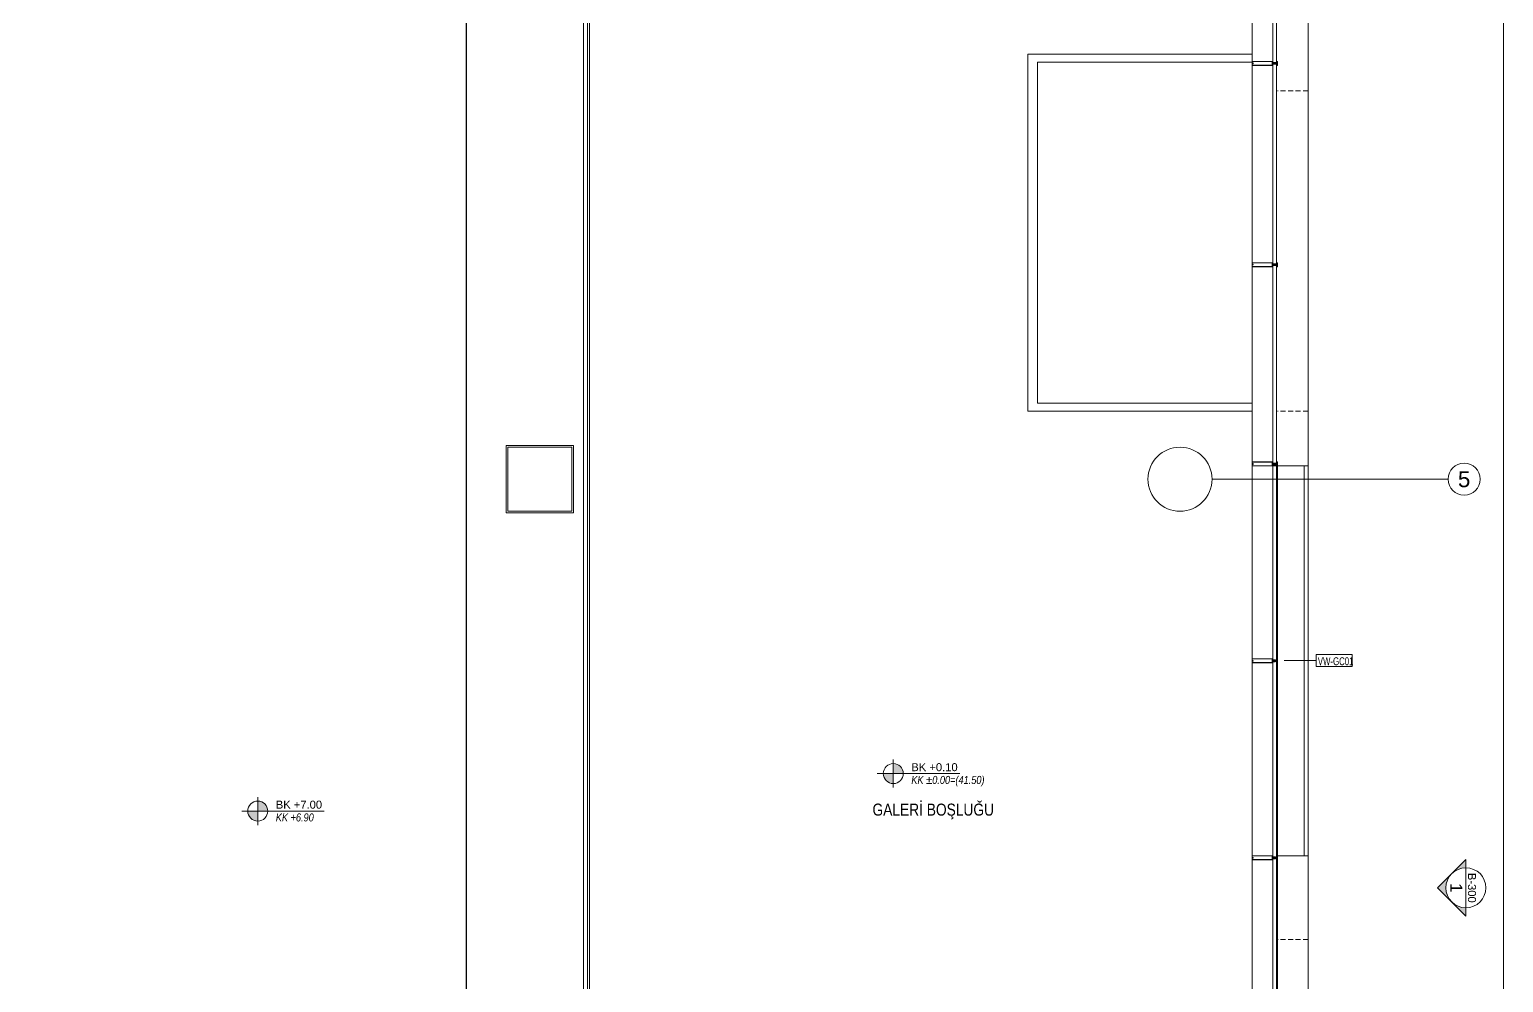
# Model space of a CAD drawing. Extents: x -1073 to 35213, y -1180 to 6950.
# Drawn here: x 25598 to 27440, y 1824 to 3014 of the extents above; entities that cross this region are included whole.
import ezdxf
from ezdxf.enums import TextEntityAlignment as Align

# ---------------------------------------------------------------- set-up
doc = ezdxf.new("R2010")
doc.units = 0
doc.header["$LTSCALE"] = 25
for name, pattern in [('DOT2', [0.125, 0, -0.125]), ('Grundrisse$0$AUSGEZOGEN', [2, 1, 1]), ('HIDDEN', [0.375, 0.25, -0.125])]:
    doc.linetypes.add(name, pattern=pattern)
doc.layers.get('0').update_dxf_attribs({"color": 9, "lineweight": 9})
for name, color, linetype, lineweight in [('01', 9, 'Continuous', 9), ('06B', 9, 'Continuous', 9), ('06C', 9, 'Continuous', 9), ('06D', 9, 'Continuous', 9), ('10', 9, 'Continuous', 9), ('10A', 9, 'Continuous', 9), ('14', 9, 'Continuous', 9), ('15', 9, 'Continuous', 9), ('20', 9, 'DOT2', 9), ('21', 9, 'Continuous', 9), ('22', 8, 'Continuous', 9), ('24', 9, 'Continuous', 9), ('40A', 9, 'Continuous', 9), ('DATA TAVAN', 160, 'Continuous', 30)]:
    doc.layers.add(name, color=color, linetype=linetype, lineweight=lineweight)
doc.styles.add('Arial', font='arial.ttf', dxfattribs={"height": 2.5})
doc.styles.add('MuuM_TEXT-ITALIC', font='ARIALNI.TTF')
doc.styles.add('MuuM_TEXT-STANDART', font='ARIALN.TTF')

# ---------------------------------------------------------------- blocks, each defined once
blk = doc.blocks.new('0_elevationtarget-p-bk')
h = blk.add_hatch(color=254)
h.paths.add_polyline_path([(2.5, 0, 0.414214), (0, 2.5), (0, 0)])
h.paths.add_polyline_path([(0, 0), (-2.5, 0, 0.414214), (0, -2.5)])
blk.add_line((0, -3.5), (0, 3.5))
blk.add_lwpolyline([(16.6, 0), (-4, 0)])
blk.add_circle((0, 0), 2.5)
at = {"style": 'Arial'}
blk.add_attdef('BITMISKOT', text='', height=2, dxfattribs=at).set_placement((4.5, 0), align=Align.BOTTOM_LEFT)
at = {"style": 'MuuM_TEXT-ITALIC'}
blk.add_attdef('FINISHINGFLOORLEVEL', text='', height=2, dxfattribs=at).set_placement((4.5, -0.59), align=Align.TOP_LEFT)
blk = doc.blocks.new('p-kolon-80x80-vw')
at = {"layer": '01'}
blk.add_lwpolyline([(-40, -40), (-40, 40), (40, 40), (40, -40)], close=True, dxfattribs=at)
blk = doc.blocks.new('p-kolon-vw-çelik80')
at = {"layer": '01'}
blk.add_circle((0, 0), 40, dxfattribs=at)
blk = doc.blocks.new('prf-camderzi-20x6-p_1')
at = {"layer": '10A', "linetype": 'Continuous'}
for points in [[(0.2, -2.4), (0.1, -2.3), (0.1, 2.3), (0.2, 2.4), (0.8, 2.4), (0.8, 2.3), (0.9, 2.3), (1.2, 2.4), (1.2, 2.5), (0.1, 2.5), (0, 2.4), (0, 2.3), (0, -2.4), (0.1, -2.5), (0.1, -2.5), (1.2, -2.5), (1.2, -2.4), (0.9, -2.3), (0.8, -2.3), (0.8, -2.4)], [(1.1, 2.1), (1.1, 2), (1.1, 2), (1.2, 2), (1.2, 2.3), (0.8, 2.3), (0.8, 2.2), (0.8, 2.3), (0.7, 2.3), (0.7, 2.3), (0.5, 2.3), (0.4, 2.2), (0.2, 2.1), (0.2, 2.1), (0.2, 2.1), (0.3, 2.1), (0.6, 2.1), (0.7, 2), (0.7, 1.1), (0.8, 1), (0.9, 1), (1, 0.9), (1, 0), (1, 0), (1, 0), (1, -0.9), (0.9, -1), (0.8, -1), (0.7, -1.1), (0.7, -2), (0.6, -2), (0.3, -2), (0.2, -2.1), (0.2, -2.1), (0.2, -2.1), (0.4, -2.2), (0.5, -2.3), (0.7, -2.3), (0.7, -2.3), (0.8, -2.3), (0.8, -2.2), (0.8, -2.2), (1.2, -2.4), (1.2, -2), (1.1, -1.9), (1.1, -1.9), (1.1, -2.1), (0.9, -2.1), (0.8, -2), (0.8, -1.1), (1.1, -1.1), (1.1, -1.2), (1.1, -1.2), (1.2, -1.2), (1.2, 1.2), (1.1, 1.3), (1.1, 1.3), (1.1, 1.1), (0.8, 1.1), (0.8, 2), (0.9, 2.1)], [(6.2, -2.5), (31.9, -2.5), (32, -2.5), (32, -2.4), (32, 2.3), (31.9, 2.5), (31.9, 2.5), (6.2, 2.5), (6.2, 2.3), (6.3, 2.2), (6.4, 2.2), (6.4, 2.3), (6.6, 2.3), (6.6, 1.9), (6.6, 1.9), (6.6, 1.8), (6.6, 1.4), (6.4, 1.4), (6.4, 1.5), (6.3, 1.5), (6.2, 1.4), (6.2, 1.1), (6.4, 1.1), (6.4, 1.2), (6.6, 1.2), (6.6, 0.7), (6.5, 0.5), (6.4, 0.5), (5.3, 0.5), (5.2, 0.5), (5.2, 0.4), (5.3, 0.2), (5.4, 0.2), (5.5, 0.2), (5.6, 0.2), (5.6, 0.2), (5.6, 0.2), (5.8, 0.2), (5.8, 0.2), (5.8, 0.2), (6, 0.2), (6, 0.2), (6, 0.2), (6.1, 0.2), (6.2, 0.2), (6.2, 0.2), (6.3, 0.2), (6.3, 0.2), (6.4, 0.2), (6.4, 0.2), (6.6, 0.1), (6.7, 0), (6.6, -0.1), (6.4, -0.2), (6.3, -0.2), (6.2, -0.2), (6.2, -0.2), (6.1, -0.2), (6.1, -0.2), (6, -0.2), (5.9, -0.2), (5.9, -0.2), (5.9, -0.2), (5.7, -0.2), (5.7, -0.2), (5.7, -0.2), (5.6, -0.2), (5.5, -0.2), (5.5, -0.2), (5.4, -0.2), (5.3, -0.3), (5.2, -0.4), (5.2, -0.5), (5.3, -0.5), (6.4, -0.5), (6.5, -0.6), (6.6, -0.6), (6.6, -1.2), (6.4, -1.2), (6.4, -1.1), (6.2, -1.1), (6.2, -1.5), (6.3, -1.5), (6.4, -1.5), (6.4, -1.4), (6.6, -1.4), (6.6, -1.9), (6.6, -1.9), (6.6, -1.9), (6.6, -2.4), (6.4, -2.4), (6.4, -2.2), (6.3, -2.2), (6.2, -2.3)]]:
    blk.add_lwpolyline(points, close=True, dxfattribs=at)
at = {"layer": '10A', "linetype": 'Grundrisse$0$AUSGEZOGEN'}
for points in [[(5.2, -0.5), (5.2, -0.3), (5.3, -0.2), (5.4, -0.2), (5.6, -0.2), (5.8, -0.2), (5.8, -0.2), (5.9, -0.2), (5.9, -0.2), (5.9, -0.2), (6.1, -0.2), (6.2, -0.2), (6.2, -0.2), (6.4, -0.1), (6.4, 0), (6.4, 0.1), (6.2, 0.2), (6.2, 0.2), (6.1, 0.2), (5.9, 0.2), (5.9, 0.2), (5.9, 0.2), (5.8, 0.2), (5.8, 0.2), (5.6, 0.2), (5.4, 0.2), (5.3, 0.2), (5.2, 0.3), (5.2, 0.5), (2.4, 0.5), (2.3, 0.5), (2.1, 0.4), (2, 0.4), (2, 0.4), (2, 0.5), (2, 0.5), (2, 0.5), (1.4, 0.5), (1.3, 0.4), (1.4, 0.3), (1.5, 0.3), (1.5, 0.3), (1.5, 0.4), (1.8, 0.4), (1.9, 0.3), (2.2, 0), (2.2, 0), (2.2, 0), (1.9, -0.3), (1.8, -0.4), (1.5, -0.4), (1.5, -0.3), (1.5, -0.3), (1.4, -0.3), (1.3, -0.4), (1.4, -0.5), (1.4, -0.5), (2, -0.5), (2, -0.5), (2, -0.4), (2, -0.4), (2.1, -0.4), (2.3, -0.5), (2.4, -0.5)], [(2.8, 0.9), (2.8, 0.9), (2.7, 0.5), (2.8, 0.5), (2.9, 0.5), (2.9, 0.6), (2.9, 0.9), (3, 1), (3.1, 1.1), (3.4, 1.1), (3.5, 1.1), (3.5, 1.2), (3.4, 1.2), (3.1, 1.2), (3.1, 1.2), (3, 1.2), (3, 1.2), (3, 1.1), (2.9, 1.1), (2.9, 1.1), (2.8, 1), (2.8, 1)], [(3.7, 0.9), (3.7, 0.9), (3.6, 0.5), (3.7, 0.5), (3.8, 0.5), (3.8, 0.6), (3.8, 0.9), (3.9, 1), (4, 1.1), (4.3, 1.1), (4.3, 1.1), (4.4, 1.2), (4.3, 1.2), (4, 1.2), (4, 1.2), (3.9, 1.2), (3.9, 1.2), (3.8, 1.1), (3.8, 1.1), (3.8, 1.1), (3.7, 1), (3.7, 1)], [(4.6, 0.9), (4.5, 0.9), (4.5, 0.5), (4.6, 0.5), (4.7, 0.5), (4.7, 0.6), (4.7, 0.9), (4.8, 1), (4.9, 1.1), (5.2, 1.1), (5.2, 1.1), (5.2, 1.2), (5.2, 1.2), (4.9, 1.2), (4.9, 1.2), (4.8, 1.2), (4.8, 1.2), (4.7, 1.1), (4.7, 1.1), (4.6, 1.1), (4.6, 1), (4.6, 1)], [(2.8, -0.9), (2.8, -0.9), (2.7, -0.5), (2.8, -0.5), (2.9, -0.6), (2.9, -0.6), (2.9, -0.9), (3, -1), (3.1, -1.1), (3.4, -1.1), (3.5, -1.1), (3.5, -1.1), (3.4, -1.2), (3.1, -1.2), (3.1, -1.2), (3, -1.2), (3, -1.1), (3, -1.1), (2.9, -1.1), (2.9, -1.1), (2.8, -1), (2.8, -1)], [(3.7, -0.9), (3.7, -0.9), (3.6, -0.5), (3.7, -0.5), (3.8, -0.6), (3.8, -0.6), (3.8, -0.9), (3.9, -1), (4, -1.1), (4.3, -1.1), (4.3, -1.1), (4.4, -1.1), (4.3, -1.2), (4, -1.2), (4, -1.2), (3.9, -1.2), (3.9, -1.1), (3.8, -1.1), (3.8, -1.1), (3.8, -1.1), (3.7, -1), (3.7, -1)], [(4.6, -0.9), (4.5, -0.9), (4.5, -0.5), (4.6, -0.5), (4.7, -0.6), (4.7, -0.6), (4.7, -0.9), (4.8, -1), (4.9, -1.1), (5.2, -1.1), (5.2, -1.1), (5.2, -1.1), (5.2, -1.2), (4.9, -1.2), (4.9, -1.2), (4.8, -1.2), (4.8, -1.1), (4.7, -1.1), (4.7, -1.1), (4.6, -1.1), (4.6, -1), (4.6, -1)]]:
    blk.add_lwpolyline(points, close=True, dxfattribs=at)
at = {"layer": '10A', "linetype": 'Continuous'}
blk.add_lwpolyline([(6.8, -2.3), (6.8, 2.3), (31.8, 2.3), (31.8, 0.2), (31.7, 0.1), (31.3, 0.1), (31.2, 0.2), (31.2, 0.2), (31.2, 0.3), (31.1, 0.3), (31.1, 0.3), (31, 0.4), (31, 0.4), (31, 0.4), (30.9, 0.4), (30.8, 0.5), (30.8, 0.5), (30.7, 0.5), (30.7, 0.4), (30.6, 0.4), (30.6, 0.4), (30.5, 0.4), (30.5, 0.3), (30.4, 0.3), (30.4, 0.2), (30.5, 0.1), (30.7, 0.1), (30.7, 0.2), (30.7, 0.2), (30.8, 0.2), (30.9, 0.2), (30.9, 0.2), (30.9, 0.1), (31, 0.1), (31, 0), (31, -0.1), (30.9, -0.1), (30.9, -0.1), (30.9, -0.2), (30.8, -0.2), (30.7, -0.2), (30.7, -0.1), (30.7, -0.1), (30.6, -0.1), (30.5, -0.1), (30.4, -0.2), (30.4, -0.3), (30.5, -0.3), (30.5, -0.3), (30.6, -0.4), (30.6, -0.4), (30.7, -0.4), (30.7, -0.4), (30.8, -0.4), (30.8, -0.4), (30.9, -0.4), (31, -0.4), (31, -0.4), (31, -0.4), (31.1, -0.3), (31.1, -0.3), (31.2, -0.2), (31.2, -0.2), (31.2, -0.2), (31.3, -0.1), (31.7, -0.1), (31.8, -0.1), (31.8, -2.3), (6.8, -2.3)], dxfattribs=at)
blk = doc.blocks.new('p-cephe-birincikat-onkisim')
at = {"layer": '06B'}
for points in [[(-70, -1008.8), (-350, -1008.8), (-350, -1455.2), (-70, -1455.2)], [(-70, -1018.8), (-338, -1018.8), (-338, -1445.2), (-70, -1445.2)]]:
    blk.add_lwpolyline(points, dxfattribs=at)
at = {"layer": '06D'}
for points in [[(-70, -3732), (-70, -48)], [(0, -1523.5), (0, -3732)]]:
    blk.add_lwpolyline(points, dxfattribs=at)
blk.add_lwpolyline([(-5, -2010.5), (-38, -2010.5), (-38, -1523.5), (-5, -1523.5)], close=True, dxfattribs=at)
at = {"layer": '10'}
for points in [[(0, -780.5), (-70, -780.5), (-70, -1523.5), (0, -1523.5)], [(0, -2010.5), (-38, -2010.5), (-38, -3245.5), (0, -3245.5)]]:
    blk.add_lwpolyline(points, close=True, dxfattribs=at)
at = {"layer": '15', "linetype": 'Continuous'}
for points in [[(-44, -1019.5), (-39.5, -1019.5), (-39.5, -784), (-44, -784)], [(-44, -1021.5), (-39.5, -1021.5), (-39.5, -1271.1), (-44, -1271.1)], [(-44, -1273), (-39.5, -1273), (-39.5, -1520.1), (-44, -1520.1)], [(-44, -1521.9), (-39.5, -1521.9), (-39.5, -1765.9), (-44, -1765.9)], [(-44, -2012.1), (-39.5, -2012.1), (-39.5, -1767.7), (-44, -1767.7)], [(-44, -2014), (-39.5, -2014), (-39.5, -2317.1), (-44, -2317.1)]]:
    blk.add_lwpolyline(points, close=True, dxfattribs=at)
at = {"layer": '20', "linetype": 'HIDDEN'}
for points in [[(0, -1055), (-38, -1055)], [(0, -1455), (-38, -1455)], [(0, -2115), (-38, -2115)]]:
    blk.add_lwpolyline(points, dxfattribs=at)
at = {"xscale": -1}
for p in [(-38, -1020.5), (-38, -1272), (-38, -2013)]:
    blk.add_blockref('prf-camderzi-20x6-p_1', p, dxfattribs=at)
at = {"rotation": 180}
for p in [(-38, -1521), (-38, -1766.8)]:
    blk.add_blockref('prf-camderzi-20x6-p_1', p, dxfattribs=at)
blk = doc.blocks.new('0_aks')
at = {"linetype": 'Continuous'}
blk.add_circle((0, 0), 2, dxfattribs=at)
at = {"style": 'Arial'}
blk.add_attdef('AKS', text='', height=2, dxfattribs=at).set_placement((0, 0), align=Align.MIDDLE_CENTER)
blk = doc.blocks.new('p-aks_vw')
at = {"layer": '24', "ltscale": 2}
blk.add_lwpolyline([(5680, 2140), (5975, 2140)], dxfattribs=at)
at = {"layer": '24', "xscale": 10, "yscale": 10, "zscale": 10}
blk.add_blockref('0_aks', (5995, 2140), dxfattribs=at).add_auto_attribs({'AKS': '5'})
blk = doc.blocks.new('0_exteriorelevation1')
h = blk.add_hatch(color=256)
h.paths.add_polyline_path([(7.07, 0), (0, 7.07), (-7.07, 0)])
h.paths.add_polyline_path([(5, 0, 1), (-5, 0)], flags=16)
blk.add_lwpolyline([(7.07, 0), (0, 7.07), (-7.07, 0), (7.07, 0)])
blk.add_lwpolyline([(7.07, 0), (0, 7.07), (-7.07, 0), (7.07, 0)])
blk.add_circle((0, 0), 5)
at = {"style": 'Arial'}
blk.add_attdef('KESITADI', text='', height=3, dxfattribs=at).set_placement((0, 0), align=Align.BOTTOM_CENTER)
blk.add_attdef('PAFTAADI', text='', height=2, dxfattribs=at).set_placement((0, -0.5), align=Align.TOP_CENTER)
blk = doc.blocks.new('0_wallno')
at = {"color": 0}
blk.add_lwpolyline([(-17, 1.5), (-8, 1.5), (-8, -1.5), (-17, -1.5)], close=True, dxfattribs=at)
blk.add_lwpolyline([(-8, 0), (0, 0)], dxfattribs=at)
at = {"color": 0, "style": 'Arial'}
blk.add_attdef('DUVARNO', text='', height=2, dxfattribs=at).set_placement((-12.5, 0), align=Align.MIDDLE_CENTER)

msp = doc.modelspace()

# ---------------------------------------------------------------- linework, layer by layer
at = {"layer": '06C'}
msp.add_lwpolyline([(26277.84, 3964.26), (26277.84, 3914.5), (26297.84, 3914.5), (26297.84, 290.44), (26277.84, 290.44), (26277.83, 241.5)], dxfattribs=at)
at = {"layer": '06D'}
msp.add_lwpolyline([(26290.34, 3912), (26295.34, 3912), (26295.34, 1650.5), (26290.34, 1650.5)], close=True, dxfattribs=at)
at = {"layer": '14'}
msp.add_lwpolyline([(26193.84, 2494.5), (26277.84, 2494.5), (26277.84, 2410.5), (26193.84, 2410.5)], close=True, dxfattribs=at)
at = {"layer": '40A'}
msp.add_lwpolyline([(21065, 4190), (27440.06, 4190), (27440.06, 15), (21065, 15)], close=True, dxfattribs=at)
at = {"layer": 'DATA TAVAN'}
msp.add_line((26143.77, 3196.05), (26143.77, 300.8), dxfattribs=at)

# ---------------------------------------------------------------- block references
for name, p in [('p-cephe-birincikat-onkisim', (27195.84, 3992.5)), ('p-kolon-80x80-vw', (26235.84, 2452.5)), ('p-kolon-vw-çelik80', (27035.84, 2452.5))]:
    msp.add_blockref(name, p)
at = {"layer": '21', "xscale": 5, "yscale": 5, "zscale": 5}
for p, values in [((26677.65, 2084.7), {'BITMISKOT': 'BK +0.10', 'FINISHINGFLOORLEVEL': 'KK %%P0.00=(41.50)'}), ((25883.57, 2037.89), {'BITMISKOT': 'BK +7.00', 'FINISHINGFLOORLEVEL': 'KK +6.90'})]:
    msp.add_blockref('0_elevationtarget-p-bk', p, dxfattribs=at).add_auto_attribs(values)
at = {"layer": '21'}
ref = msp.add_blockref('0_exteriorelevation1', (27393, 1942), dxfattribs=dict(at, xscale=-5, yscale=5, zscale=5, rotation=90))
ref.add_attrib('KESITADI', '1', dxfattribs={"layer": '0', "height": 15, "rotation": 270, "style": 'Arial'}).set_placement((27369.06, 1942), align=Align.BOTTOM_CENTER)
ref.add_attrib('PAFTAADI', 'B-300', dxfattribs={"layer": '0', "height": 10, "rotation": 270, "style": 'Arial'}).set_placement((27405.64, 1942), align=Align.TOP_CENTER)
at = {"layer": '22'}
ref = msp.add_blockref('0_wallno', (27165.84, 2225.86), dxfattribs=dict(at, xscale=-5, yscale=5, zscale=5))
ref.add_attrib('DUVARNO', 'VW-GC01', dxfattribs={"layer": '0', "height": 10, "style": 'Arial', "width": 0.7}).set_placement((27230.31, 2225.03), align=Align.MIDDLE_CENTER)
at = {"layer": '24'}
msp.add_blockref('p-aks_vw', (21395.84, 312.5), dxfattribs=at)

# ---------------------------------------------------------------- texts
at = {"layer": '21', "style": 'MuuM_TEXT-STANDART'}
msp.add_text('GALERİ BOŞLUĞU', height=15, dxfattribs=at).set_placement((26651.62, 2027.66), align=Align.BOTTOM_LEFT)

doc.saveas('drawing.dxf')
